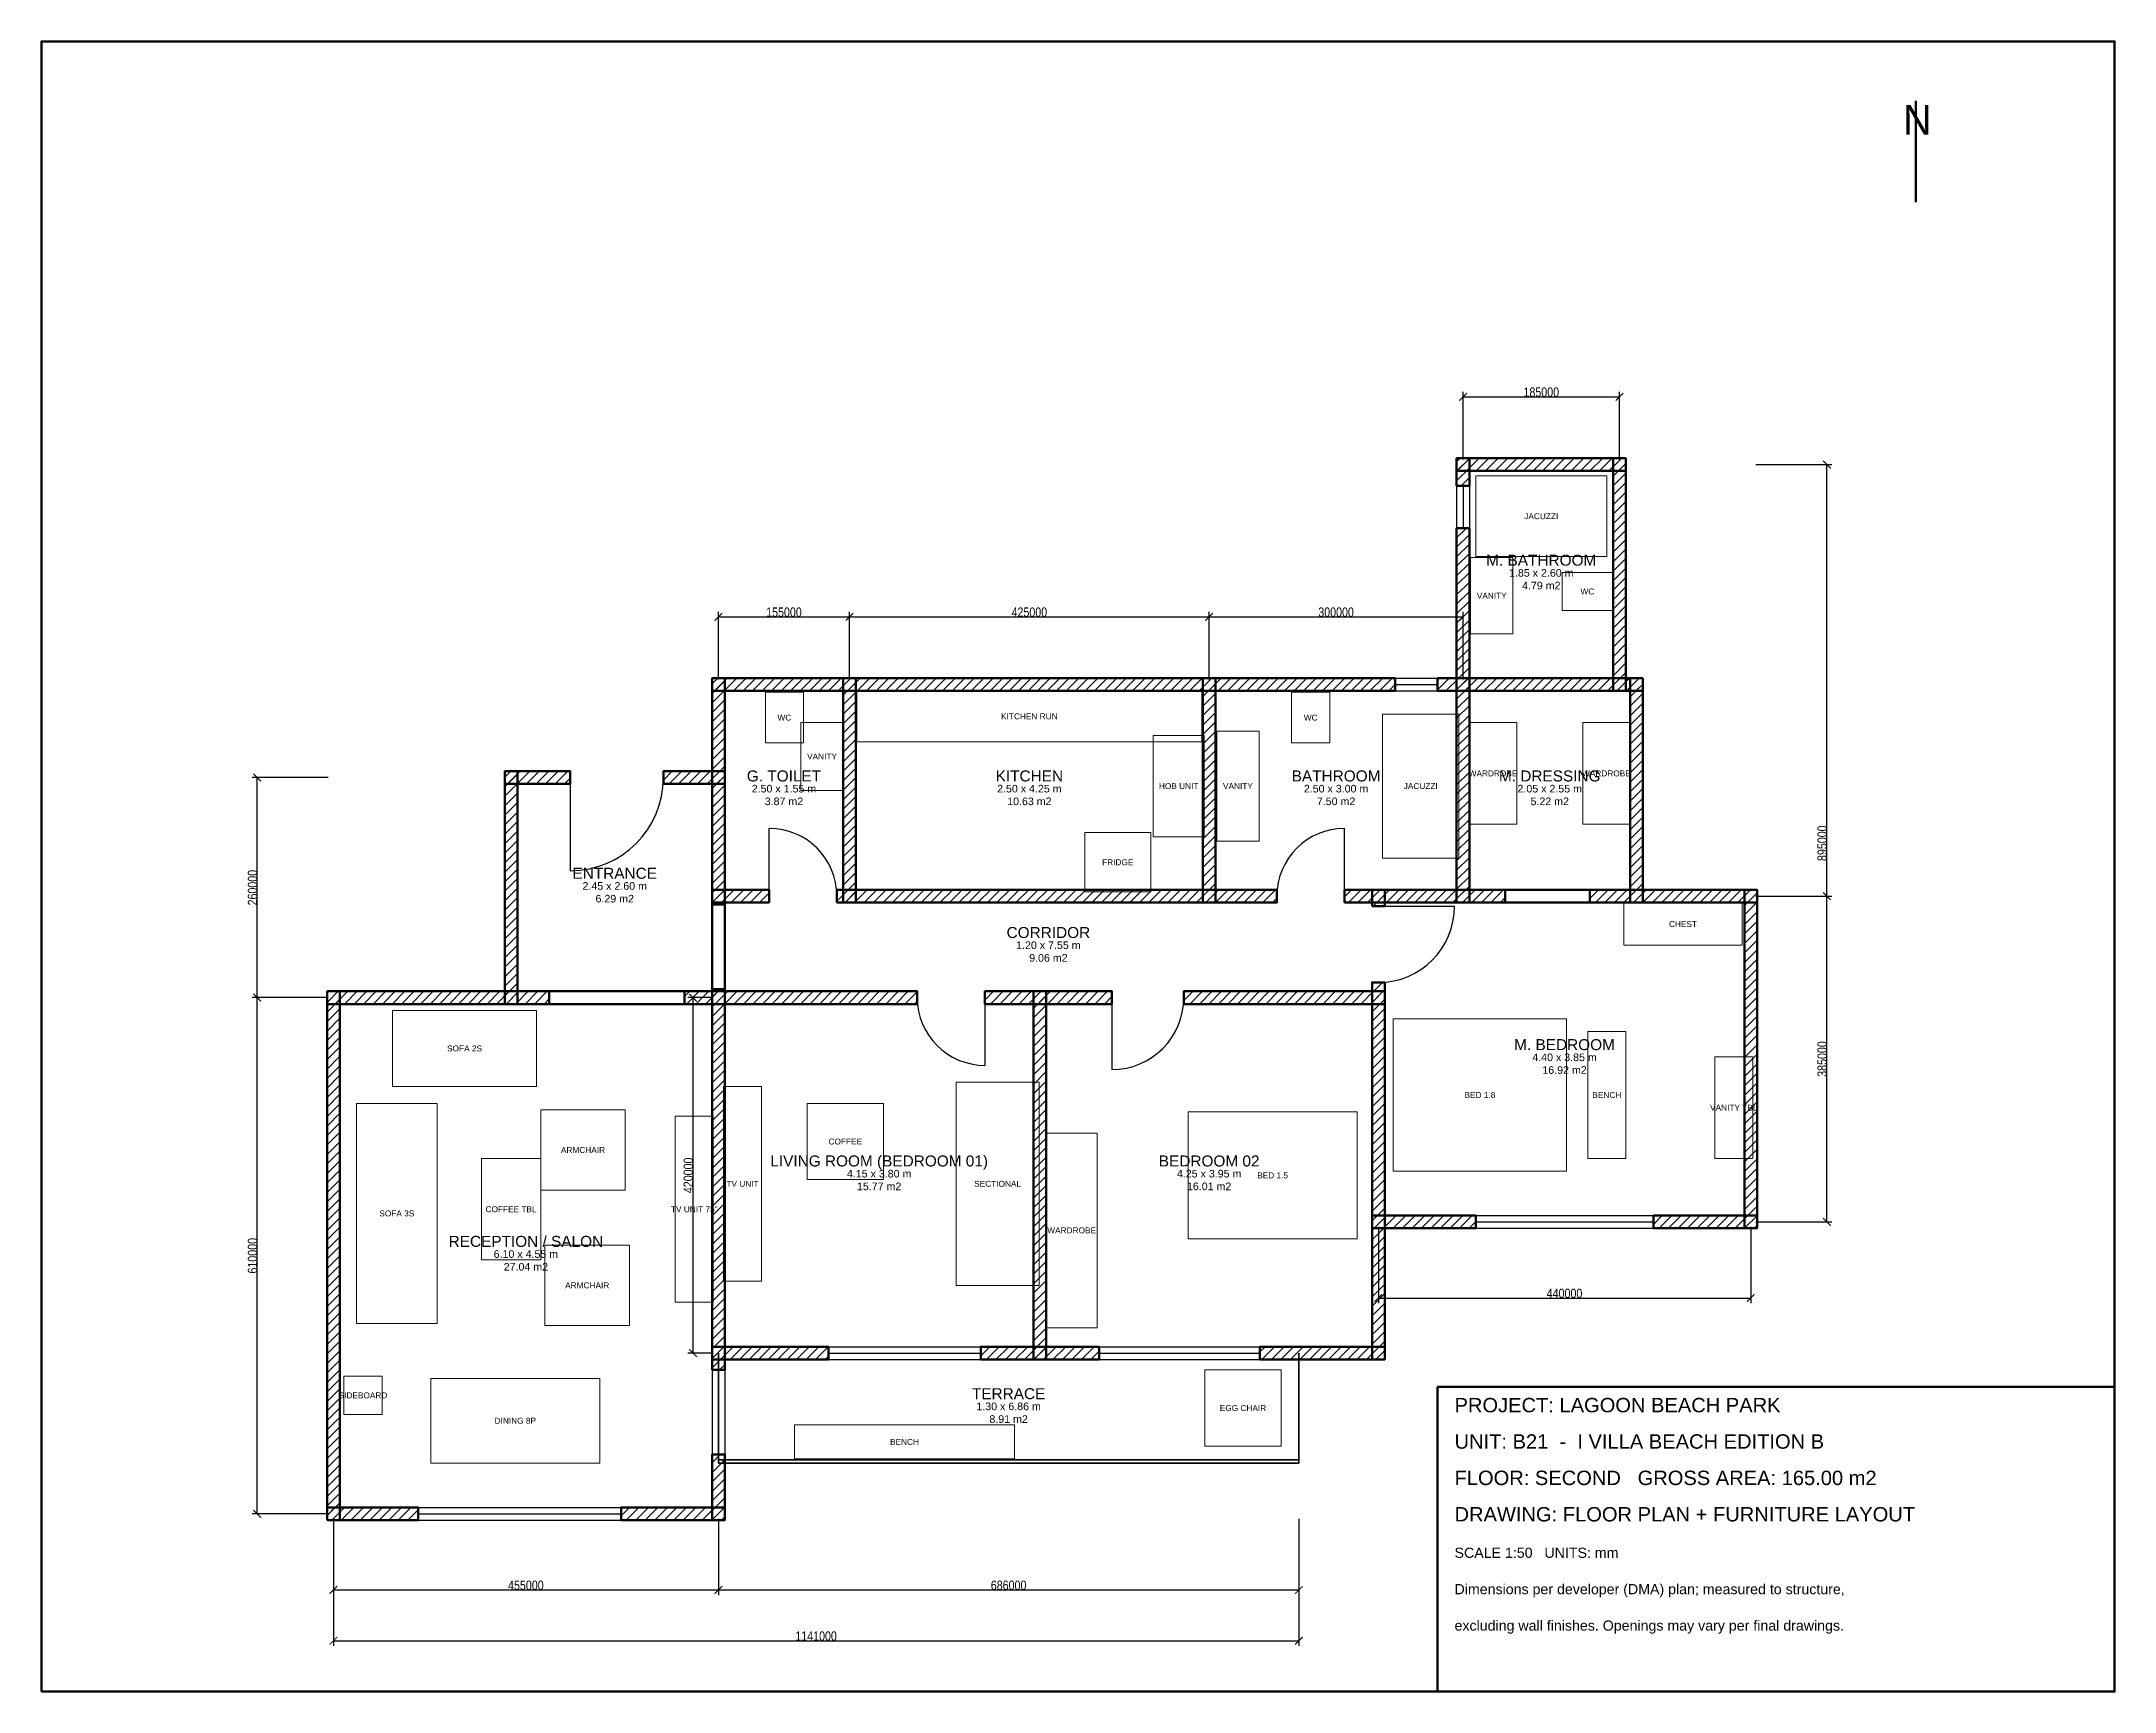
# Model space of a CAD drawing. Header units: millimetres. Extents: x -8000 to 16500, y -9400 to 10100.
import ezdxf
from ezdxf.enums import TextEntityAlignment as Align

# ---------------------------------------------------------------- set-up
doc = ezdxf.new("R2010")
doc.units = ezdxf.units.MM
doc.linetypes.add('DASHED', pattern=[1.524, 1.27, -0.254])
for name, color, linetype, lineweight in [('A-ANNO-DIMS', 3, 'Continuous', 18), ('A-ANNO-TEXT', 7, 'Continuous', 18), ('A-ANNO-TTLB', 7, 'Continuous', 50), ('A-AREA', 6, 'Continuous', 18), ('A-DOOR', 1, 'Continuous', 25), ('A-FURN', 8, 'Continuous', 18), ('A-GLAZ', 5, 'Continuous', 25), ('A-HATCH', 252, 'Continuous', 9), ('A-TERR', 4, 'Continuous', 35), ('A-WALL', 7, 'Continuous', 50)]:
    doc.layers.add(name, color=color, linetype=linetype, lineweight=lineweight)
doc.styles.add('ARCH', font='arial.ttf')
doc.styles.add('OpenSansCondensed-Light', font='OpenSansCondensed-Light.ttf')
doc.dimstyles.new('EZDXF', dxfattribs={"dimtxt": 110, "dimasz": 90, "dimexe": 60, "dimexo": 60, "dimgap": 0.1, "dimtad": 1, "dimlfac": 100, "dimzin": 12, "dimdsep": 46, "dimtxsty": 'OpenSansCondensed-Light', "dimblk": 'ARCHTICK', "dimcen": 2.5, "dimazin": 3, "dimtfac": 0.5, "dimtmove": 2, "dimatfit": 3})

# ---------------------------------------------------------------- blocks, each defined once
blk = doc.blocks.new('_ARCHTICK')
at = {"color": 0, "linetype": 'BYBLOCK', "const_width": 0.15}
blk.add_lwpolyline([(-0.5, -0.5), (0.5, 0.5)], dxfattribs=at)

msp = doc.modelspace()

# ---------------------------------------------------------------- hatches: boundary and pattern name
at = {"layer": 'A-HATCH'}
h = msp.add_hatch(dxfattribs=at)
h.set_pattern_fill('ANSI31', scale=25)
h.paths.add_polyline_path([(8725, 4850), (8875, 4850), (8875, 5175), (8725, 5175)])
h = msp.add_hatch(dxfattribs=at)
h.set_pattern_fill('ANSI31', scale=25)
h.paths.add_polyline_path([(8725, 5025), (10725, 5025), (10725, 5175), (8725, 5175)])
h = msp.add_hatch(dxfattribs=at)
h.set_pattern_fill('ANSI31', scale=25)
h.paths.add_polyline_path([(10575, 2425), (10725, 2425), (10725, 5175), (10575, 5175)])
h = msp.add_hatch(dxfattribs=at)
h.set_pattern_fill('ANSI31', scale=25)
h.paths.add_polyline_path([(8725, -75), (8875, -75), (8875, 4350), (8725, 4350)])
h = msp.add_hatch(dxfattribs=at)
h.set_pattern_fill('ANSI31', scale=25)
h.paths.add_polyline_path([(-75, -100), (75, -100), (75, 2575), (-75, 2575)])
h = msp.add_hatch(dxfattribs=at)
h.set_pattern_fill('ANSI31', scale=25)
h.paths.add_polyline_path([(-75, 2425), (8000, 2425), (8000, 2575), (-75, 2575)])
h = msp.add_hatch(dxfattribs=at)
h.set_pattern_fill('ANSI31', scale=25)
h.paths.add_polyline_path([(1475, -75), (1625, -75), (1625, 2575), (1475, 2575)])
h = msp.add_hatch(dxfattribs=at)
h.set_pattern_fill('ANSI31', scale=25)
h.paths.add_polyline_path([(5725, -75), (5875, -75), (5875, 2575), (5725, 2575)])
h = msp.add_hatch(dxfattribs=at)
h.set_pattern_fill('ANSI31', scale=25)
h.paths.add_polyline_path([(8500, 2425), (8875, 2425), (8875, 2575), (8500, 2575)])
h = msp.add_hatch(dxfattribs=at)
h.set_pattern_fill('ANSI31', scale=25)
h.paths.add_polyline_path([(8725, 2425), (10925, 2425), (10925, 2575), (8725, 2575)])
h = msp.add_hatch(dxfattribs=at)
h.set_pattern_fill('ANSI31', scale=25)
h.paths.add_polyline_path([(10775, -75), (10925, -75), (10925, 2575), (10775, 2575)])
h = msp.add_hatch(dxfattribs=at)
h.set_pattern_fill('ANSI31', scale=25)
h.paths.add_polyline_path([(-2525, -1275), (-2375, -1275), (-2375, 1475), (-2525, 1475)])
h = msp.add_hatch(dxfattribs=at)
h.set_pattern_fill('ANSI31', scale=25)
h.paths.add_polyline_path([(-2525, 1325), (-1750, 1325), (-1750, 1475), (-2525, 1475)])
h = msp.add_hatch(dxfattribs=at)
h.set_pattern_fill('ANSI31', scale=25)
h.paths.add_polyline_path([(-650, 1325), (75, 1325), (75, 1475), (-650, 1475)])
h = msp.add_hatch(dxfattribs=at)
h.set_pattern_fill('ANSI31', scale=25)
h.paths.add_polyline_path([(-75, -75), (600, -75), (600, 75), (-75, 75)])
h = msp.add_hatch(dxfattribs=at)
h.set_pattern_fill('ANSI31', scale=25)
h.paths.add_polyline_path([(1400, -75), (6600, -75), (6600, 75), (1400, 75)])
h = msp.add_hatch(dxfattribs=at)
h.set_pattern_fill('ANSI31', scale=25)
h.paths.add_polyline_path([(7400, -75), (9300, -75), (9300, 75), (7400, 75)])
h = msp.add_hatch(dxfattribs=at)
h.set_pattern_fill('ANSI31', scale=25)
h.paths.add_polyline_path([(7725, -120), (7875, -120), (7875, 75), (7725, 75)])
h = msp.add_hatch(dxfattribs=at)
h.set_pattern_fill('ANSI31', scale=25)
h.paths.add_polyline_path([(10300, -75), (12275, -75), (12275, 75), (10300, 75)])
h = msp.add_hatch(dxfattribs=at)
h.set_pattern_fill('ANSI31', scale=25)
h.paths.add_polyline_path([(12125, -3925), (12275, -3925), (12275, 75), (12125, 75)])
h = msp.add_hatch(dxfattribs=at)
h.set_pattern_fill('ANSI31', scale=25)
h.paths.add_polyline_path([(-4625, -1275), (-2000, -1275), (-2000, -1125), (-4625, -1125)])
h = msp.add_hatch(dxfattribs=at)
h.set_pattern_fill('ANSI31', scale=25)
h.paths.add_polyline_path([(-4625, -7375), (-4475, -7375), (-4475, -1125), (-4625, -1125)])
h = msp.add_hatch(dxfattribs=at)
h.set_pattern_fill('ANSI31', scale=25)
h.paths.add_polyline_path([(-400, -1275), (2350, -1275), (2350, -1125), (-400, -1125)])
h = msp.add_hatch(dxfattribs=at)
h.set_pattern_fill('ANSI31', scale=25)
h.paths.add_polyline_path([(-75, -5600), (75, -5600), (75, -1100), (-75, -1100)])
h = msp.add_hatch(dxfattribs=at)
h.set_pattern_fill('ANSI31', scale=25)
h.paths.add_polyline_path([(3150, -1275), (4650, -1275), (4650, -1125), (3150, -1125)])
h = msp.add_hatch(dxfattribs=at)
h.set_pattern_fill('ANSI31', scale=25)
h.paths.add_polyline_path([(3725, -5475), (3875, -5475), (3875, -1125), (3725, -1125)])
h = msp.add_hatch(dxfattribs=at)
h.set_pattern_fill('ANSI31', scale=25)
h.paths.add_polyline_path([(5500, -1275), (7875, -1275), (7875, -1125), (5500, -1125)])
h = msp.add_hatch(dxfattribs=at)
h.set_pattern_fill('ANSI31', scale=25)
h.paths.add_polyline_path([(7725, -5475), (7875, -5475), (7875, -1020), (7725, -1020)])
h = msp.add_hatch(dxfattribs=at)
h.set_pattern_fill('ANSI31', scale=25)
h.paths.add_polyline_path([(7725, -3925), (8950, -3925), (8950, -3775), (7725, -3775)])
h = msp.add_hatch(dxfattribs=at)
h.set_pattern_fill('ANSI31', scale=25)
h.paths.add_polyline_path([(11050, -3925), (12275, -3925), (12275, -3775), (11050, -3775)])
h = msp.add_hatch(dxfattribs=at)
h.set_pattern_fill('ANSI31', scale=25)
h.paths.add_polyline_path([(-75, -5475), (1300, -5475), (1300, -5325), (-75, -5325)])
h = msp.add_hatch(dxfattribs=at)
h.set_pattern_fill('ANSI31', scale=25)
h.paths.add_polyline_path([(3100, -5475), (4500, -5475), (4500, -5325), (3100, -5325)])
h = msp.add_hatch(dxfattribs=at)
h.set_pattern_fill('ANSI31', scale=25)
h.paths.add_polyline_path([(6400, -5475), (7875, -5475), (7875, -5325), (6400, -5325)])
h = msp.add_hatch(dxfattribs=at)
h.set_pattern_fill('ANSI31', scale=25)
h.paths.add_polyline_path([(-75, -7375), (75, -7375), (75, -6600), (-75, -6600)])
h = msp.add_hatch(dxfattribs=at)
h.set_pattern_fill('ANSI31', scale=25)
h.paths.add_polyline_path([(-4625, -7375), (-3550, -7375), (-3550, -7225), (-4625, -7225)])
h = msp.add_hatch(dxfattribs=at)
h.set_pattern_fill('ANSI31', scale=25)
h.paths.add_polyline_path([(-1150, -7375), (75, -7375), (75, -7225), (-1150, -7225)])

# ---------------------------------------------------------------- linework, layer by layer
at = {"layer": 'A-ANNO-TTLB'}
msp.add_line((14150, 9400), (14150, 8200), dxfattribs=at)
for points in [[(-8000, -9400), (16500, -9400), (16500, 10100), (-8000, 10100)], [(8500, -9400), (16500, -9400), (16500, -5800), (8500, -5800)]]:
    msp.add_lwpolyline(points, close=True, dxfattribs=at)
at = {"layer": 'A-DOOR'}
for p, q in [((-1750, 1400), (-1750, 300)), ((600, 0), (600, 800)), ((7400, 0), (7400, 800)), ((7800, -120), (8700, -120)), ((3150, -1200), (3150, -2000)), ((4650, -1200), (4650, -2050))]:
    msp.add_line(p, q, dxfattribs=at)
for centre, radius, start, end in [((-1750, 1400), 1100, -90, 0), ((600, 0), 800, 0, 90), ((7400, 0), 800, 90, 180), ((7800, -120), 900, -90, 0), ((3150, -1200), 800, -180, -90), ((4650, -1200), 850, -90, 0)]:
    msp.add_arc(centre, radius, start, end, dxfattribs=at)
at = {"layer": 'A-FURN'}
for points in [[(8950, 4015), (10500, 4015), (10500, 4965), (8950, 4965)], [(8890, 3100), (9390, 3100), (9390, 4000), (8890, 4000)], [(9970, 3375), (10570, 3375), (10570, 3825), (9970, 3825)], [(555, 1810), (1005, 1810), (1005, 2410), (555, 2410)], [(1635, 1825), (5715, 1825), (5715, 2425), (1635, 2425)], [(6775, 1810), (7225, 1810), (7225, 2410), (6775, 2410)], [(975, 1250), (1475, 1250), (1475, 2050), (975, 2050)], [(7850, 450), (8750, 450), (8750, 2150), (7850, 2150)], [(8875, 850), (9435, 850), (9435, 2050), (8875, 2050)], [(10215, 850), (10775, 850), (10775, 2050), (10215, 2050)], [(5140, 700), (5740, 700), (5740, 1900), (5140, 1900)], [(5890, 650), (6390, 650), (6390, 1950), (5890, 1950)], [(4330, 50), (5110, 50), (5110, 750), (4330, 750)], [(10700, -580), (12100, -580), (12100, -80), (10700, -80)], [(-3850, -2250), (-2150, -2250), (-2150, -1350), (-3850, -1350)], [(7975, -3250), (10025, -3250), (10025, -1450), (7975, -1450)], [(10275, -3100), (10725, -3100), (10725, -1600), (10275, -1600)], [(11775, -3100), (12225, -3100), (12225, -1900), (11775, -1900)], [(2810, -4600), (3790, -4600), (3790, -2200), (2810, -2200)], [(-4275, -5050), (-3325, -5050), (-3325, -2450), (-4275, -2450)], [(60, -4550), (510, -4550), (510, -2250), (60, -2250)], [(1050, -3350), (1950, -3350), (1950, -2450), (1050, -2450)], [(-2100, -3475), (-1100, -3475), (-1100, -2525), (-2100, -2525)], [(-510, -4800), (-60, -4800), (-60, -2600), (-510, -2600)], [(5550, -4050), (7550, -4050), (7550, -2550), (5550, -2550)], [(3875, -5100), (4475, -5100), (4475, -2800), (3875, -2800)], [(-2800, -3100), (-2800, -4300), (-2100, -4300), (-2100, -3100)], [(-2050, -5075), (-1050, -5075), (-1050, -4125), (-2050, -4125)], [(5750, -6500), (6650, -6500), (6650, -5600), (5750, -5600)], [(-4425, -6125), (-3975, -6125), (-3975, -5675), (-4425, -5675)], [(-3400, -6700), (-1400, -6700), (-1400, -5700), (-3400, -5700)], [(900, -6650), (3500, -6650), (3500, -6250), (900, -6250)]]:
    msp.add_lwpolyline(points, close=True, dxfattribs=at)
at = {"layer": 'A-GLAZ'}
for p, q in [((8725, 4850), (8725, 4350)), ((8800, 4850), (8800, 4350)), ((8875, 4850), (8875, 4350)), ((8000, 2575), (8500, 2575)), ((8000, 2500), (8500, 2500)), ((8000, 2425), (8500, 2425)), ((8950, -3775), (11050, -3775)), ((8950, -3850), (11050, -3850)), ((8950, -3925), (11050, -3925)), ((1300, -5325), (3100, -5325)), ((4500, -5325), (6400, -5325)), ((-75, -5600), (-75, -6600)), ((0, -5600), (0, -6600)), ((75, -5600), (75, -6600)), ((1300, -5400), (3100, -5400)), ((1300, -5475), (3100, -5475)), ((4500, -5400), (6400, -5400)), ((4500, -5475), (6400, -5475)), ((-3550, -7225), (-1150, -7225)), ((-3550, -7300), (-1150, -7300)), ((-3550, -7375), (-1150, -7375))]:
    msp.add_line(p, q, dxfattribs=at)
at = {"layer": 'A-TERR'}
for p, q in [((0, -5400), (0, -6700)), ((6860, -5400), (6860, -6700)), ((6860, -5400), (6860, -6700)), ((0, -6660), (6860, -6660)), ((0, -6700), (6860, -6700))]:
    msp.add_line(p, q, dxfattribs=at)
at = {"layer": 'A-WALL'}
for p, q in [((8725, 4850), (8875, 4850)), ((8725, 4350), (8875, 4350)), ((8000, 2425), (8000, 2575)), ((8500, 2425), (8500, 2575)), ((-1750, 1325), (-1750, 1475)), ((-650, 1325), (-650, 1475)), ((600, -75), (600, 75)), ((1400, -75), (1400, 75)), ((6600, -75), (6600, 75)), ((7400, -75), (7400, 75)), ((9300, -75), (9300, 75)), ((10300, -75), (10300, 75)), ((-75, -100), (75, -100)), ((7725, -120), (7875, -120)), ((-2000, -1275), (-2000, -1125)), ((-400, -1275), (-400, -1125)), ((-75, -1100), (75, -1100)), ((2350, -1275), (2350, -1125)), ((3150, -1275), (3150, -1125)), ((4650, -1275), (4650, -1125)), ((5500, -1275), (5500, -1125)), ((7725, -1020), (7875, -1020)), ((8950, -3925), (8950, -3775)), ((11050, -3925), (11050, -3775)), ((1300, -5475), (1300, -5325)), ((3100, -5475), (3100, -5325)), ((4500, -5475), (4500, -5325)), ((6400, -5475), (6400, -5325)), ((-75, -5600), (75, -5600)), ((-75, -6600), (75, -6600)), ((-3550, -7375), (-3550, -7225)), ((-1150, -7375), (-1150, -7225))]:
    msp.add_line(p, q, dxfattribs=at)
at = {"layer": 'A-WALL', "linetype": 'DASHED'}
for p, q in [((9300, 75), (10300, 75)), ((-75, -100), (-75, -1100)), ((75, -100), (75, -1100)), ((9300, -75), (10300, -75)), ((-2000, -1125), (-400, -1125)), ((-2000, -1275), (-400, -1275))]:
    msp.add_line(p, q, dxfattribs=at)
at = {"layer": 'A-WALL'}
for points in [[(8725, 4850), (8875, 4850), (8875, 5175), (8725, 5175)], [(8725, 5025), (10725, 5025), (10725, 5175), (8725, 5175)], [(10575, 2425), (10725, 2425), (10725, 5175), (10575, 5175)], [(8725, -75), (8875, -75), (8875, 4350), (8725, 4350)], [(-75, -100), (75, -100), (75, 2575), (-75, 2575)], [(-75, 2425), (8000, 2425), (8000, 2575), (-75, 2575)], [(1475, -75), (1625, -75), (1625, 2575), (1475, 2575)], [(5725, -75), (5875, -75), (5875, 2575), (5725, 2575)], [(8500, 2425), (8875, 2425), (8875, 2575), (8500, 2575)], [(8725, 2425), (10925, 2425), (10925, 2575), (8725, 2575)], [(10775, -75), (10925, -75), (10925, 2575), (10775, 2575)], [(-2525, -1275), (-2375, -1275), (-2375, 1475), (-2525, 1475)], [(-2525, 1325), (-1750, 1325), (-1750, 1475), (-2525, 1475)], [(-650, 1325), (75, 1325), (75, 1475), (-650, 1475)], [(-75, -75), (600, -75), (600, 75), (-75, 75)], [(1400, -75), (6600, -75), (6600, 75), (1400, 75)], [(7400, -75), (9300, -75), (9300, 75), (7400, 75)], [(7725, -120), (7875, -120), (7875, 75), (7725, 75)], [(10300, -75), (12275, -75), (12275, 75), (10300, 75)], [(12125, -3925), (12275, -3925), (12275, 75), (12125, 75)], [(-4625, -1275), (-2000, -1275), (-2000, -1125), (-4625, -1125)], [(-4625, -7375), (-4475, -7375), (-4475, -1125), (-4625, -1125)], [(-400, -1275), (2350, -1275), (2350, -1125), (-400, -1125)], [(-75, -5600), (75, -5600), (75, -1100), (-75, -1100)], [(3150, -1275), (4650, -1275), (4650, -1125), (3150, -1125)], [(3725, -5475), (3875, -5475), (3875, -1125), (3725, -1125)], [(5500, -1275), (7875, -1275), (7875, -1125), (5500, -1125)], [(7725, -5475), (7875, -5475), (7875, -1020), (7725, -1020)], [(7725, -3925), (8950, -3925), (8950, -3775), (7725, -3775)], [(11050, -3925), (12275, -3925), (12275, -3775), (11050, -3775)], [(-75, -5475), (1300, -5475), (1300, -5325), (-75, -5325)], [(3100, -5475), (4500, -5475), (4500, -5325), (3100, -5325)], [(6400, -5475), (7875, -5475), (7875, -5325), (6400, -5325)], [(-75, -7375), (75, -7375), (75, -6600), (-75, -6600)], [(-4625, -7375), (-3550, -7375), (-3550, -7225), (-4625, -7225)], [(-1150, -7375), (75, -7375), (75, -7225), (-1150, -7225)]]:
    msp.add_lwpolyline(points, close=True, dxfattribs=at)

# ---------------------------------------------------------------- texts
at = {"layer": 'A-ANNO-TEXT', "style": 'ARCH'}
for s, p in [('M. BATHROOM', (9725, 3970)), ('G. TOILET', (775, 1420)), ('KITCHEN', (3675, 1420)), ('BATHROOM', (7300, 1420)), ('M. DRESSING', (9825, 1420)), ('ENTRANCE', (-1225, 270)), ('CORRIDOR', (3900, -430)), ('M. BEDROOM', (10000, -1755)), ('LIVING ROOM (BEDROOM 01)', (1900, -3130)), ('BEDROOM 02', (5800, -3130)), ('RECEPTION / SALON', (-2275, -4080)), ('TERRACE', (3430, -5880))]:
    msp.add_text(s, height=130, dxfattribs=at).set_placement(p, align=Align.MIDDLE_CENTER)
at = {"layer": 'A-ANNO-TTLB'}
msp.add_text('N', height=350, dxfattribs=at).set_placement((14000, 9000))
at = {"layer": 'A-ANNO-TTLB', "style": 'ARCH'}
for s, height, p in [('PROJECT: LAGOON BEACH PARK', 170, (8700, -6100)), ('UNIT: B21  -  I VILLA BEACH EDITION B', 170, (8700, -6530)), ('FLOOR: SECOND   GROSS AREA: 165.00 m2', 170, (8700, -6960)), ('DRAWING: FLOOR PLAN + FURNITURE LAYOUT', 170, (8700, -7390)), ('SCALE 1:50   UNITS: mm', 120, (8700, -7820)), ('Dimensions per developer (DMA) plan; measured to structure,', 120, (8700, -8250)), ('excluding wall finishes. Openings may vary per final drawings.', 120, (8700, -8680))]:
    msp.add_text(s, height=height, dxfattribs=at).set_placement(p)
at = {"layer": 'A-AREA', "style": 'ARCH'}
for s, p in [('1.85 x 2.60 m', (9725, 3820)), ('4.79 m2', (9725, 3670)), ('2.50 x 1.55 m', (775, 1270)), ('2.50 x 4.25 m', (3675, 1270)), ('2.50 x 3.00 m', (7300, 1270)), ('2.05 x 2.55 m', (9825, 1270)), ('3.87 m2', (775, 1120)), ('10.63 m2', (3675, 1120)), ('7.50 m2', (7300, 1120)), ('5.22 m2', (9825, 1120)), ('2.45 x 2.60 m', (-1225, 120)), ('6.29 m2', (-1225, -30)), ('1.20 x 7.55 m', (3900, -580)), ('9.06 m2', (3900, -730)), ('4.40 x 3.85 m', (10000, -1905)), ('16.92 m2', (10000, -2055)), ('4.15 x 3.80 m', (1900, -3280)), ('15.77 m2', (1900, -3430)), ('4.25 x 3.95 m', (5800, -3280)), ('16.01 m2', (5800, -3430)), ('6.10 x 4.55 m', (-2275, -4230)), ('27.04 m2', (-2275, -4380)), ('1.30 x 6.86 m', (3430, -6030)), ('8.91 m2', (3430, -6180))]:
    msp.add_text(s, height=90, dxfattribs=at).set_placement(p, align=Align.MIDDLE_CENTER)
at = {"layer": 'A-FURN', "style": 'ARCH'}
for s, p in [('JACUZZI', (9725, 4490)), ('VANITY', (9140, 3550)), ('WC', (10270, 3600)), ('WC', (780, 2110)), ('KITCHEN RUN', (3675, 2125)), ('WC', (7000, 2110)), ('VANITY', (1225, 1650)), ('WARDROBE', (9155, 1450)), ('WARDROBE', (10495, 1450)), ('HOB UNIT', (5440, 1300)), ('VANITY', (6140, 1300)), ('JACUZZI', (8300, 1300)), ('FRIDGE', (4720, 400)), ('CHEST', (11400, -330)), ('SOFA 2S', (-3000, -1800)), ('BED 1.8', (9000, -2350)), ('BENCH', (10500, -2350)), ('VANITY TBL', (12000, -2500)), ('COFFEE', (1500, -2900)), ('ARMCHAIR', (-1600, -3000)), ('TV UNIT', (285, -3400)), ('SECTIONAL', (3300, -3400)), ('BED 1.5', (6550, -3300)), ('COFFEE TBL', (-2450, -3700)), ('TV UNIT 75"', (-285, -3700)), ('SOFA 3S', (-3800, -3750)), ('WARDROBE', (4175, -3950)), ('ARMCHAIR', (-1550, -4600)), ('SIDEBOARD', (-4200, -5900)), ('EGG CHAIR', (6200, -6050)), ('DINING 8P', (-2400, -6200)), ('BENCH', (2200, -6450))]:
    msp.add_text(s, height=70, dxfattribs=at).set_placement(p, align=Align.MIDDLE_CENTER)

# ---------------------------------------------------------------- dimensions: what is measured, and where the dimension line sits
at = {"layer": 'A-ANNO-DIMS'}
for base, p1, p2 in [((8800, 5900), (8800, 5100), (10650, 5100)), ((0, 3300), (0, 2500), (1550, 2500)), ((1550, 3300), (1550, 2500), (5800, 2500)), ((5800, 3300), (5800, 2500), (8800, 2500)), ((7800, -4750), (7800, -3850), (12200, -3850)), ((-4550, -8200), (-4550, -7300), (0, -7300)), ((-4550, -8800), (-4550, -7300), (6860, -7300)), ((0, -8200), (0, -7300), (6860, -7300))]:
    msp.add_linear_dim(base=base, p1=p1, p2=p2, dimstyle='EZDXF', dxfattribs=at).render()
for base, p1, p2 in [((13100, -3850), (12200, -3850), (12200, 5100)), ((-5450, -1200), (-4550, -1200), (-4550, 1400)), ((13100, -3850), (12200, -3850), (12200, 0)), ((-5450, -7300), (-4550, -7300), (-4550, -1200)), ((-300, -5400), (0, -5400), (0, -1200))]:
    msp.add_linear_dim(base=base, p1=p1, p2=p2, angle=90, dimstyle='EZDXF', dxfattribs=at).render()

doc.saveas('drawing.dxf')
